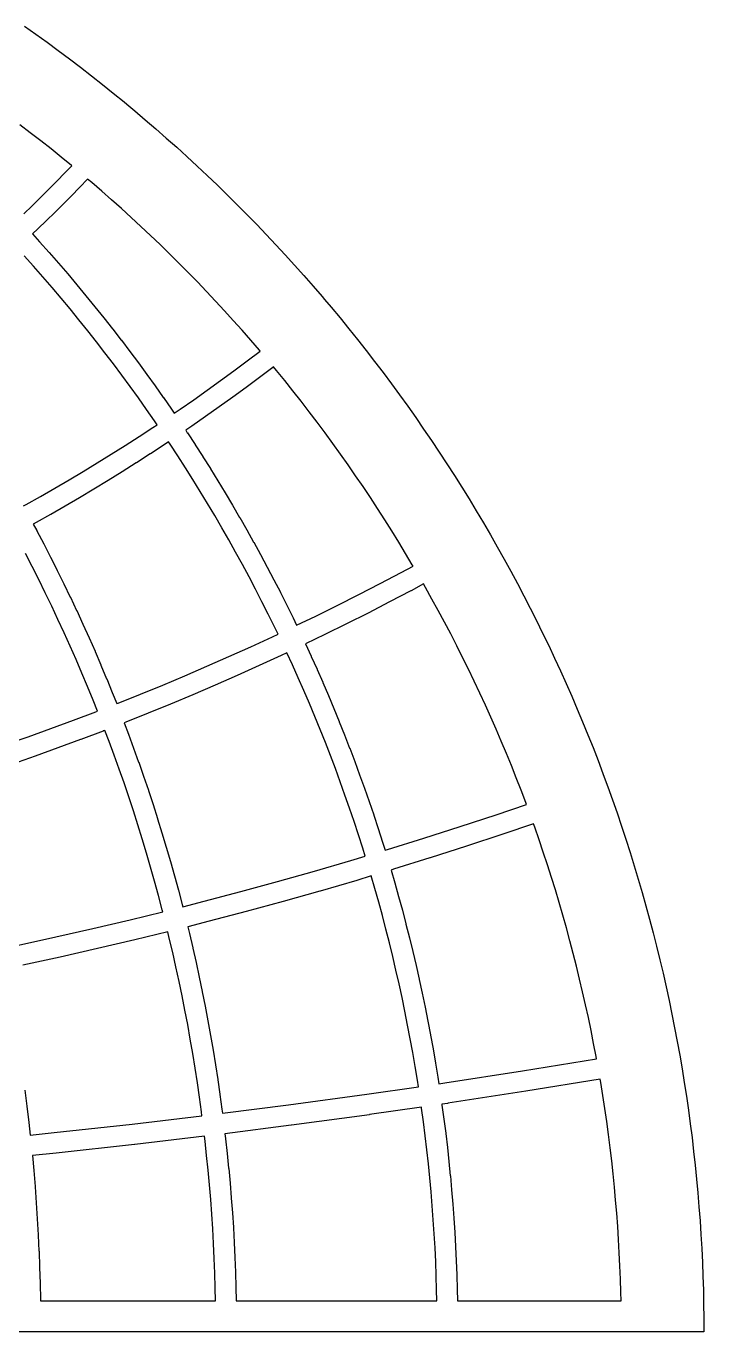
# Model space of a CAD drawing. Header units: millimetres. Extents: x -8 to 155, y -8 to 155.
# Drawn here: x 89 to 154.8, y 0 to 126.8 of the extents above; entities that cross this region are included whole.
import ezdxf

# ---------------------------------------------------------------- set-up
doc = ezdxf.new("R2010")
doc.units = ezdxf.units.MM
doc.layers.add('CUT_INNER', color=6, linetype='Continuous')
doc.layers.add('CUT_OUTER', color=1, linetype='Continuous')

msp = doc.modelspace()

# ---------------------------------------------------------------- linework, layer by layer
at = {"layer": 'CUT_INNER'}
for points in [[(88.7282, 108.5901), (89.5408, 109.3679), (90.3465, 110.1528), (91.1454, 110.9447), (91.9373, 111.7436), (92.7222, 112.5493), (93.3944, 113.2516), (93.3724, 113.2698), (92.3804, 114.0803), (91.3814, 114.8822), (90.3754, 115.6752), (89.3625, 116.4595), (88.3428, 117.2349)], [(88.6988, 80.2117), (88.9593, 80.3547), (90.3565, 81.1371), (91.7467, 81.9317), (93.1299, 82.7384), (94.5061, 83.5571), (95.875, 84.3878), (97.2367, 85.2304), (98.5909, 86.0849), (99.9376, 86.9511), (101.2768, 87.8291), (101.681, 88.0992), (101.4282, 88.4705), (100.6512, 89.5905), (99.8646, 90.7036), (99.0682, 91.8098), (98.2622, 92.909), (97.4466, 94.0012), (96.6216, 95.0862), (95.7871, 96.164), (94.9432, 97.2344), (94.0901, 98.2974), (93.2276, 99.353), (92.356, 100.401), (91.4753, 101.4413), (90.5856, 102.4739), (89.6868, 103.4987), (88.7792, 104.5156)], [(86.9712, 57.0372), (89.1721, 57.8058), (91.3662, 58.5935), (93.5533, 59.4004), (95.7333, 60.2263), (95.8932, 60.2885), (95.474, 61.3393), (94.9329, 62.6619), (94.3803, 63.9796), (93.8163, 65.2925), (93.2408, 66.6004), (92.6539, 67.9033), (92.0556, 69.2009), (91.4461, 70.4933), (90.8253, 71.7804), (90.1933, 73.0619), (89.5502, 74.3379), (88.8959, 75.6083)], [(88.2242, 37.5719), (91.8429, 38.3576), (95.4546, 39.1749), (99.059, 40.0236), (102.2318, 40.8), (102.1815, 40.9981), (101.8177, 42.3799), (101.4418, 43.7585), (101.054, 45.1338), (100.6541, 46.5056), (100.2423, 47.8739), (99.8186, 49.2386), (99.3829, 50.5995), (98.9355, 51.9565), (98.4761, 53.3096), (98.005, 54.6587), (97.5222, 56.0035), (97.0276, 57.3441), (96.6197, 58.4208), (96.4555, 58.357), (96.4473, 58.3539), (94.2592, 57.5249), (94.251, 57.5218), (92.0557, 56.7119), (92.0475, 56.7089), (89.8452, 55.9182), (89.8369, 55.9153), (87.6278, 55.1438)], [(88.8443, 23.4592), (89.0411, 21.9117), (89.0422, 21.903), (89.2256, 20.3539), (89.2265, 20.3452), (89.361, 19.1179), (91.6682, 19.3503), (99.2757, 20.1834), (106.0456, 20.9847), (105.9963, 21.3728), (105.8036, 22.7887), (105.5985, 24.2028), (105.3812, 25.6151), (105.1515, 27.0254), (104.9095, 28.4337), (104.6552, 29.8399), (104.3887, 31.2437), (104.1099, 32.6452), (103.8189, 34.0442), (103.5157, 35.4405), (103.2004, 36.8342), (102.8729, 38.2251), (102.7185, 38.8559), (99.5311, 38.076), (99.5226, 38.0739), (95.9097, 37.2232), (95.9011, 37.2212), (92.2809, 36.4021), (92.2724, 36.4002), (88.6451, 35.6126)]]:
    msp.add_lwpolyline(points, dxfattribs=at)
for points in [[(94.1607, 111.1541), (93.3697, 110.3421), (93.3636, 110.3359), (92.5655, 109.5308), (92.5593, 109.5246), (91.7542, 108.7265), (91.748, 108.7204), (90.936, 107.9294), (90.9297, 107.9233), (90.1109, 107.1394), (90.1045, 107.1334), (89.5675, 106.6283), (90.2655, 105.8598), (90.2714, 105.8533), (91.1849, 104.8299), (91.1907, 104.8233), (92.0951, 103.792), (92.1009, 103.7854), (92.9963, 102.7461), (93.002, 102.7395), (93.8884, 101.6925), (93.894, 101.6858), (94.7712, 100.6311), (94.7768, 100.6243), (95.6447, 99.562), (95.6502, 99.5552), (96.5089, 98.4854), (96.5143, 98.4785), (97.3636, 97.4012), (97.369, 97.3943), (98.2088, 96.3096), (98.2141, 96.3027), (99.0445, 95.2107), (99.0497, 95.2038), (99.8705, 94.1046), (99.8757, 94.0976), (100.6869, 92.9913), (100.692, 92.9842), (101.4935, 91.8709), (101.4986, 91.8638), (102.2903, 90.7435), (102.2953, 90.7363), (103.0773, 89.6092), (103.0822, 89.602), (103.343, 89.219), (103.9318, 89.6199), (105.2475, 90.5326), (106.5551, 91.4568), (107.8547, 92.3924), (109.146, 93.3392), (110.4291, 94.2973), (111.6899, 95.256), (111.623, 95.3351), (110.7868, 96.3055), (109.9422, 97.2686), (109.0892, 98.2243), (108.2279, 99.1726), (107.3583, 100.1132), (106.4806, 101.0463), (105.5947, 101.9717), (104.7009, 102.8893), (103.799, 103.799), (102.8893, 104.7009), (101.9717, 105.5947), (101.0463, 106.4806), (100.1132, 107.3583), (99.1726, 108.2279), (98.2243, 109.0892), (97.2686, 109.9422), (96.3055, 110.7868), (95.3351, 111.623), (94.9344, 111.9622), (94.1668, 111.1604)], [(112.9202, 93.674), (111.6386, 92.6995), (111.6316, 92.6942), (110.3416, 91.7309), (110.3345, 91.7257), (109.0362, 90.7737), (109.0291, 90.7685), (107.7224, 89.8279), (107.7153, 89.8228), (106.4005, 88.8936), (106.3933, 88.8886), (105.0705, 87.9708), (105.0633, 87.9659), (104.463, 87.5572), (104.6213, 87.3202), (104.6261, 87.3129), (105.3783, 86.1657), (105.383, 86.1583), (106.1252, 85.0046), (106.1299, 84.9972), (106.8619, 83.837), (106.8665, 83.8296), (107.5884, 82.6631), (107.5929, 82.6556), (108.3046, 81.4829), (108.3091, 81.4754), (109.0105, 80.2964), (109.0149, 80.2889), (109.706, 79.1039), (109.7104, 79.0963), (110.3911, 77.9053), (110.3954, 77.8977), (111.0657, 76.7008), (111.0699, 76.6931), (111.7298, 75.4904), (111.7339, 75.4828), (112.3832, 74.2743), (112.3873, 74.2666), (113.0261, 73.0526), (113.0301, 73.0448), (113.6582, 71.8253), (113.6622, 71.8175), (114.2797, 70.5925), (114.2836, 70.5847), (114.8903, 69.3543), (114.8941, 69.3465), (115.2439, 68.6213), (117.1051, 69.5191), (119.1958, 70.5501), (121.2776, 71.5994), (123.35, 72.6668), (125.4131, 73.7522), (126.5606, 74.3688), (126.482, 74.5036), (125.827, 75.6045), (125.1624, 76.6996), (124.4883, 77.789), (123.8048, 78.8723), (123.1118, 79.9497), (122.4094, 81.021), (121.6977, 82.0861), (120.9768, 83.145), (120.2466, 84.1976), (119.5073, 85.2437), (118.7588, 86.2833), (118.0013, 87.3164), (117.2349, 88.3428), (116.4595, 89.3625), (115.6752, 90.3754), (114.8822, 91.3814), (114.0803, 92.3804), (113.2698, 93.3724), (112.9803, 93.7205), (112.9271, 93.6793)], [(90.6755, 76.5297), (91.3338, 75.2516), (91.3377, 75.2438), (91.9848, 73.96), (91.9887, 73.9522), (92.6246, 72.6628), (92.6284, 72.6549), (93.253, 71.36), (93.2568, 71.3521), (93.87, 70.0518), (93.8737, 70.0439), (94.4756, 68.7383), (94.4793, 68.7303), (95.0697, 67.4195), (95.0733, 67.4115), (95.6523, 66.0956), (95.6558, 66.0876), (96.2233, 64.7667), (96.2267, 64.7586), (96.7827, 63.4328), (96.786, 63.4247), (97.3304, 62.0941), (97.3337, 62.086), (97.761, 61.0149), (97.906, 61.0713), (100.0712, 61.9351), (102.2288, 62.8178), (104.3787, 63.7193), (106.5205, 64.6395), (108.6543, 65.5784), (110.7798, 66.5359), (112.8969, 67.5119), (113.4323, 67.7644), (113.091, 68.4719), (112.4882, 69.6944), (111.8746, 70.9116), (111.2505, 72.1234), (110.6159, 73.3297), (109.9707, 74.5304), (109.3151, 75.7254), (108.6491, 76.9147), (107.9727, 78.0981), (107.286, 79.2756), (106.5891, 80.447), (105.882, 81.6123), (105.1647, 82.7714), (104.4373, 83.9241), (103.7, 85.0705), (102.9526, 86.2105), (102.801, 86.4374), (102.3865, 86.1604), (102.3792, 86.1556), (101.0328, 85.2728), (101.0254, 85.268), (99.6713, 84.3971), (99.664, 84.3924), (98.3023, 83.5332), (98.2949, 83.5286), (96.9258, 82.6814), (96.9184, 82.6768), (95.542, 81.8416), (95.5345, 81.8371), (94.1508, 81.0139), (94.1433, 81.0094), (92.7525, 80.1984), (92.7449, 80.194), (91.3471, 79.3951), (91.3395, 79.3908), (89.9347, 78.6041), (89.9271, 78.5998), (89.6572, 78.4518), (89.9979, 77.8175), (90.002, 77.8098), (90.6714, 76.5375)], [(126.3501, 71.9807), (124.2793, 70.8912), (124.2715, 70.8872), (122.1913, 69.8158), (122.1835, 69.8118), (120.0939, 68.7586), (120.0861, 68.7547), (117.9875, 67.7198), (117.9796, 67.716), (116.1028, 66.8107), (116.657, 65.6085), (116.6607, 65.6006), (117.2241, 64.3498), (117.2277, 64.3418), (117.7801, 63.0862), (117.7836, 63.0782), (118.3251, 61.8178), (118.3286, 61.8097), (118.8591, 60.5446), (118.8624, 60.5366), (119.3818, 59.2669), (119.3851, 59.2588), (119.8934, 57.9846), (119.8967, 57.9765), (120.3938, 56.698), (120.397, 56.6898), (120.883, 55.407), (120.8861, 55.3988), (121.3609, 54.1118), (121.3639, 54.1035), (121.8274, 52.8124), (121.8303, 52.8042), (122.2826, 51.5091), (122.2855, 51.5008), (122.7264, 50.2018), (122.7292, 50.1935), (123.1588, 48.8907), (123.1615, 48.8824), (123.5797, 47.5759), (123.5823, 47.5675), (123.8299, 46.7703), (124.0635, 46.8406), (127.6, 47.9387), (131.1267, 49.0676), (134.6435, 50.2273), (137.5674, 51.2198), (137.4978, 51.4083), (137.044, 52.6063), (136.5797, 53.8002), (136.105, 54.99), (135.6199, 56.1756), (135.1246, 57.357), (134.6189, 58.534), (134.103, 59.7065), (133.5768, 60.8745), (133.0405, 62.0378), (132.4941, 63.1964), (131.9375, 64.3502), (131.371, 65.4991), (130.7944, 66.6431), (130.2078, 67.7819), (129.6114, 68.9156), (129.0051, 70.044), (128.3889, 71.1671), (127.763, 72.2848), (127.564, 72.633), (126.3578, 71.9849)], [(99.4068, 56.6848), (99.8926, 55.3317), (99.8956, 55.3235), (100.3695, 53.9662), (100.3724, 53.9579), (100.8345, 52.5966), (100.8373, 52.5883), (101.2875, 51.2229), (101.2902, 51.2146), (101.7285, 49.8454), (101.7311, 49.837), (102.1575, 48.464), (102.16, 48.4557), (102.5744, 47.079), (102.5768, 47.0706), (102.9791, 45.6904), (102.9816, 45.682), (103.3718, 44.2983), (103.3741, 44.2898), (103.7523, 42.9028), (103.7545, 42.8943), (104.1206, 41.5041), (104.1228, 41.4956), (104.1751, 41.2896), (106.245, 41.8153), (109.826, 42.7581), (113.3986, 43.7321), (116.9626, 44.7372), (120.5176, 45.7734), (121.9108, 46.1927), (121.6698, 46.9691), (121.2542, 48.2673), (120.8274, 49.5618), (120.3892, 50.8525), (119.9398, 52.1394), (119.4792, 53.4222), (119.0074, 54.7011), (118.5245, 55.9757), (118.0305, 57.2461), (117.5254, 58.5121), (117.0093, 59.7737), (116.4822, 61.0307), (115.9441, 62.2831), (115.3951, 63.5307), (114.8353, 64.7735), (114.2912, 65.9538), (113.7478, 65.6975), (113.7398, 65.6938), (111.6148, 64.7141), (111.6069, 64.7105), (109.4734, 63.7494), (109.4654, 63.7459), (107.3236, 62.8035), (107.3156, 62.8), (105.1657, 61.8763), (105.1577, 61.8729), (102.9998, 60.968), (102.9917, 60.9647), (100.826, 60.0787), (100.8179, 60.0754), (98.6445, 59.2083), (98.6364, 59.2051), (98.4875, 59.1472), (98.9032, 58.05), (98.9062, 58.0419), (99.4038, 56.693)], [(135.2752, 48.3254), (131.7501, 47.1631), (131.7418, 47.1604), (128.2068, 46.0288), (128.1984, 46.0261), (124.6536, 44.9255), (124.6453, 44.9229), (124.4113, 44.8525), (124.7734, 43.6101), (124.7758, 43.6017), (125.1482, 42.2814), (125.1505, 42.2729), (125.5113, 40.9494), (125.5136, 40.941), (125.8629, 39.6144), (125.865, 39.6059), (126.2027, 38.2763), (126.2048, 38.2678), (126.5309, 36.9354), (126.5329, 36.9268), (126.8474, 35.5916), (126.8493, 35.583), (127.1521, 34.2451), (127.154, 34.2365), (127.445, 32.8959), (127.4469, 32.8874), (127.7262, 31.5443), (127.728, 31.5358), (127.9956, 30.1903), (127.9973, 30.1817), (128.2531, 28.834), (128.2547, 28.8254), (128.4988, 27.4755), (128.5003, 27.4669), (128.7327, 26.1149), (128.7341, 26.1062), (128.9546, 24.7523), (128.956, 24.7436), (129.0556, 24.0964), (129.6243, 24.1789), (137.1882, 25.3431), (144.3787, 26.5141), (144.3359, 26.7511), (144.097, 28.0096), (143.847, 29.266), (143.5862, 30.5202), (143.3144, 31.772), (143.0317, 33.0215), (142.738, 34.2684), (142.4336, 35.5127), (142.1182, 36.7543), (141.7921, 37.9931), (141.4551, 39.229), (141.1074, 40.4619), (140.749, 41.6917), (140.3798, 42.9184), (139.9999, 44.1418), (139.6094, 45.3618), (139.2082, 46.5784), (138.7964, 47.7914), (138.3741, 49.0008), (138.2536, 49.3364), (135.2835, 48.3282)], [(105.154, 37.2808), (105.4713, 35.8786), (105.4732, 35.87), (105.7782, 34.4651), (105.7801, 34.4565), (106.0728, 33.049), (106.0746, 33.0404), (106.355, 31.6304), (106.3567, 31.6218), (106.6249, 30.2094), (106.6265, 30.2008), (106.8823, 28.786), (106.8838, 28.7774), (107.1273, 27.3605), (107.1287, 27.3519), (107.3598, 25.9329), (107.3612, 25.9243), (107.5799, 24.5033), (107.5812, 24.4947), (107.7875, 23.0719), (107.7887, 23.0632), (107.9826, 21.6387), (107.9837, 21.63), (108.0345, 21.2304), (114.4674, 22.0487), (122.0505, 23.0807), (127.0723, 23.8089), (126.976, 24.4345), (126.7569, 25.7798), (126.526, 27.1232), (126.2835, 28.4645), (126.0292, 29.8036), (125.7633, 31.1405), (125.4857, 32.475), (125.1965, 33.807), (124.8957, 35.1365), (124.5833, 36.4633), (124.2593, 37.7873), (123.9238, 39.1084), (123.5767, 40.4265), (123.2182, 41.7416), (122.8482, 43.0535), (122.4922, 44.2749), (121.091, 43.8532), (121.0826, 43.8507), (117.5191, 42.812), (117.5107, 42.8096), (113.9383, 41.8021), (113.9299, 41.7998), (110.3489, 40.8235), (110.3404, 40.8212), (106.751, 39.8762), (106.7425, 39.874), (104.6618, 39.3456), (104.8205, 38.6972), (104.8225, 38.6887), (105.152, 37.2893)], [(137.4974, 23.3631), (129.9248, 22.1975), (129.9162, 22.1962), (129.3494, 22.1141), (129.3628, 22.0215), (129.364, 22.0129), (129.549, 20.6536), (129.5502, 20.6449), (129.7233, 19.2841), (129.7243, 19.2754), (129.8856, 17.9131), (129.8866, 17.9044), (130.0359, 16.5408), (130.0368, 16.5321), (130.1743, 15.1672), (130.1751, 15.1585), (130.3006, 13.7924), (130.3014, 13.7837), (130.415, 12.4166), (130.4157, 12.4079), (130.5173, 11.0398), (130.5179, 11.0311), (130.6077, 9.6623), (130.6082, 9.6535), (130.686, 8.2839), (130.6864, 8.2752), (130.7522, 6.905), (130.7526, 6.8962), (130.8065, 5.5255), (130.8068, 5.5167), (130.8487, 4.1456), (130.8489, 4.1368), (130.8736, 3.006), (146.7619, 3.006), (146.7437, 3.8426), (146.7045, 5.123), (146.6543, 6.4031), (146.5928, 7.6826), (146.5202, 8.9616), (146.4364, 10.2398), (146.3415, 11.5173), (146.2354, 12.7939), (146.1182, 14.0696), (145.9898, 15.3441), (145.8504, 16.6175), (145.6998, 17.8897), (145.5381, 19.1605), (145.3654, 20.4298), (145.1816, 21.6975), (144.9867, 22.9636), (144.7808, 24.228), (144.7271, 24.5405), (137.506, 23.3644)], [(108.4936, 17.321), (108.6376, 15.8905), (108.6385, 15.8818), (108.77, 14.4502), (108.7708, 14.4415), (108.8898, 13.0087), (108.8905, 13), (108.9971, 11.5663), (108.9977, 11.5576), (109.0917, 10.123), (109.0922, 10.1143), (109.1737, 8.6789), (109.1742, 8.6702), (109.2432, 7.2342), (109.2436, 7.2254), (109.3, 5.7889), (109.3003, 5.7801), (109.3442, 4.3431), (109.3444, 4.3344), (109.3734, 3.006), (128.8691, 3.006), (128.8455, 4.0887), (128.8039, 5.4512), (128.7503, 6.8132), (128.6849, 8.1747), (128.6077, 9.5355), (128.5185, 10.8957), (128.4175, 12.255), (128.3046, 13.6134), (128.1799, 14.9707), (128.0433, 16.3269), (127.895, 17.6819), (127.7347, 19.0355), (127.5627, 20.3877), (127.3789, 21.7383), (127.3661, 21.8265), (122.3337, 21.0968), (122.3251, 21.0956), (114.7334, 20.0624), (114.7247, 20.0613), (108.2791, 19.2413), (108.3352, 18.7675), (108.3362, 18.7588), (108.4927, 17.3297)], [(107.2974, 5.7146), (107.2413, 7.1424), (107.1727, 8.5697), (107.0917, 9.9963), (106.9982, 11.4222), (106.8924, 12.8472), (106.774, 14.2712), (106.6433, 15.6941), (106.5001, 17.1158), (106.3446, 18.5363), (106.2902, 18.9956), (99.5069, 18.1928), (99.4982, 18.1918), (91.8821, 17.3577), (91.8734, 17.3568), (89.5637, 17.1242), (89.6972, 15.6716), (89.6979, 15.6629), (89.8271, 14.1083), (89.8278, 14.0995), (89.9434, 12.5439), (89.944, 12.5351), (90.046, 10.9785), (90.0466, 10.9698), (90.135, 9.4123), (90.1355, 9.4036), (90.2103, 7.8454), (90.2107, 7.8367), (90.2719, 6.2779), (90.2722, 6.2692), (90.3199, 4.71), (90.3201, 4.7012), (90.3541, 3.1416), (90.3543, 3.1329), (90.3559, 3.006), (107.3689, 3.006), (107.341, 4.2863)]]:
    msp.add_lwpolyline(points, close=True, dxfattribs=at)
at = {"layer": 'CUT_OUTER'}
msp.add_lwpolyline([(88.7954, 126.8129), (89.8986, 126.0332), (90.995, 125.2439), (92.0845, 124.4451), (93.167, 123.6368), (94.2424, 122.819), (95.3106, 121.9919), (96.3715, 121.1556), (97.4251, 120.31), (98.4713, 119.4552), (98.7395, 119.2321), (99.5099, 118.5913), (100.5411, 117.7184), (101.5645, 116.8366), (102.5802, 115.9458), (103.5881, 115.0463), (104.5881, 114.1379), (105.5802, 113.2209), (106.5642, 112.2952), (107.5401, 111.361), (108.5078, 110.4183), (109.4672, 109.4672), (110.4183, 108.5078), (111.361, 107.5401), (112.2952, 106.5642), (113.2209, 105.5802), (114.1379, 104.5881), (115.0463, 103.5881), (115.9458, 102.5802), (116.8366, 101.5645), (117.7184, 100.5411), (117.9439, 100.2747), (118.5913, 99.5099), (119.4552, 98.4713), (120.31, 97.4251), (121.1556, 96.3715), (121.9919, 95.3106), (122.819, 94.2424), (123.6368, 93.167), (124.4451, 92.0845), (125.2439, 90.995), (126.0332, 89.8986), (126.8129, 88.7954), (127.583, 87.6853), (128.3433, 86.5687), (129.0939, 85.4454), (129.8346, 84.3156), (130.5654, 83.1794), (131.2863, 82.0368), (131.9972, 80.888), (132.6981, 79.733), (133.3888, 78.572), (134.0694, 77.405), (134.7398, 76.2321), (135.3999, 75.0534), (136.0497, 73.8689), (136.6891, 72.6789), (137.3181, 71.4833), (137.9367, 70.2823), (138.5448, 69.0759), (139.1423, 67.8642), (139.7292, 66.6474), (140.3055, 65.4255), (140.8711, 64.1987), (141.426, 62.9669), (141.9701, 61.7303), (142.5034, 60.4891), (143.0258, 59.2432), (143.5373, 57.9928), (144.0379, 56.7381), (144.5276, 55.4789), (145.0062, 54.2156), (145.127, 53.8882), (145.4738, 52.9481), (145.9303, 51.6766), (146.3757, 50.4012), (146.81, 49.1219), (147.2331, 47.8389), (147.6449, 46.5523), (148.0455, 45.2621), (148.4349, 43.9684), (148.8129, 42.6714), (149.1796, 41.3712), (149.535, 40.0678), (149.8789, 38.7613), (150.2115, 37.4519), (150.5326, 36.1397), (150.8422, 34.8247), (151.1404, 33.507), (151.427, 32.1868), (151.7021, 30.8641), (151.9657, 29.5391), (152.2177, 28.2119), (152.4581, 26.8825), (152.6869, 25.551), (152.904, 24.2176), (153.1095, 22.8824), (153.3034, 21.5454), (153.4856, 20.2068), (153.6561, 18.8666), (153.8149, 17.525), (153.9619, 16.1821), (154.0973, 14.8379), (154.2209, 13.4926), (154.3328, 12.1463), (154.4329, 10.799), (154.5212, 9.4509), (154.5978, 8.1021), (154.6627, 6.7527), (154.7157, 5.4028), (154.757, 4.0525), (154.7864, 2.7018), (154.8041, 1.351), (154.8056, 1.002), (154.81, 0), (8.016, 0)], dxfattribs=at)

doc.saveas('drawing.dxf')
